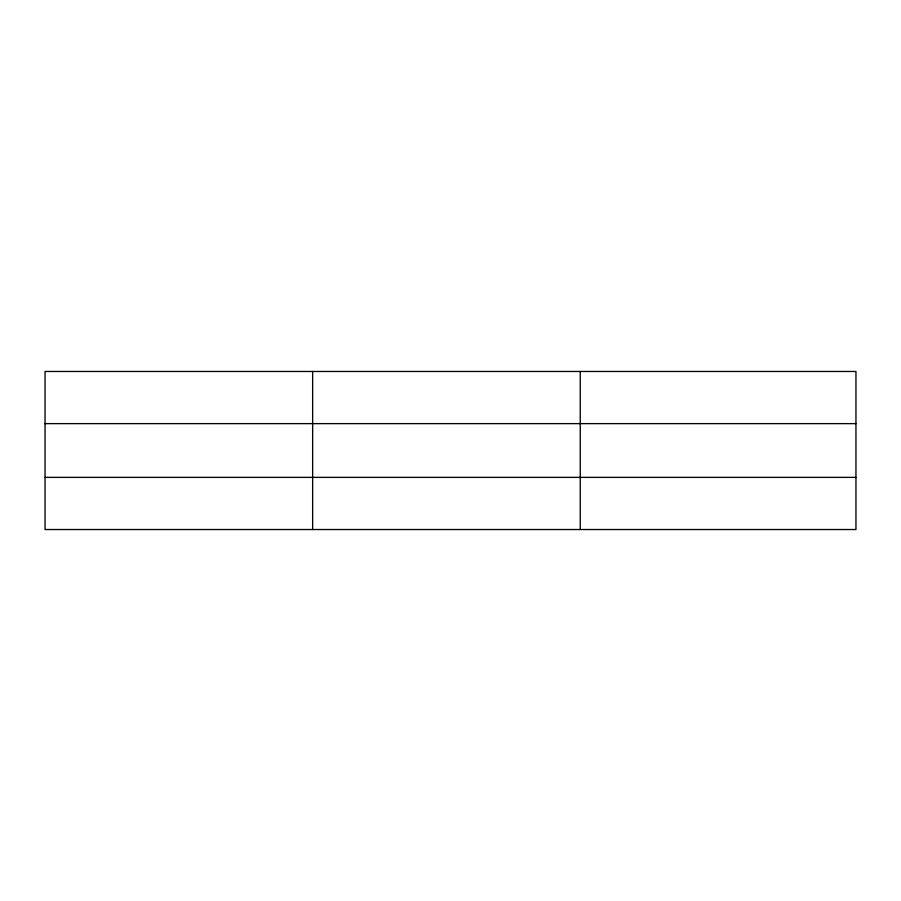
<?xml version="1.0" encoding="UTF-8"?>
<svg xmlns="http://www.w3.org/2000/svg" width="901" height="901" viewBox="0 0 901 901"><rect width="100%" height="100%" fill="white"/><g stroke="black" fill="none" stroke-linecap="round" stroke-linejoin="round"><path stroke-width="1.35" d="M312.647 529.529L312.647 371.471M580.244 529.529L580.244 371.471M855.95 477.372L855.95 529.529L45.05 529.529L45.05 371.471L855.95 371.471L855.95 477.372L45.05 477.372M45.05 423.628L855.95 423.628"/></g></svg>
